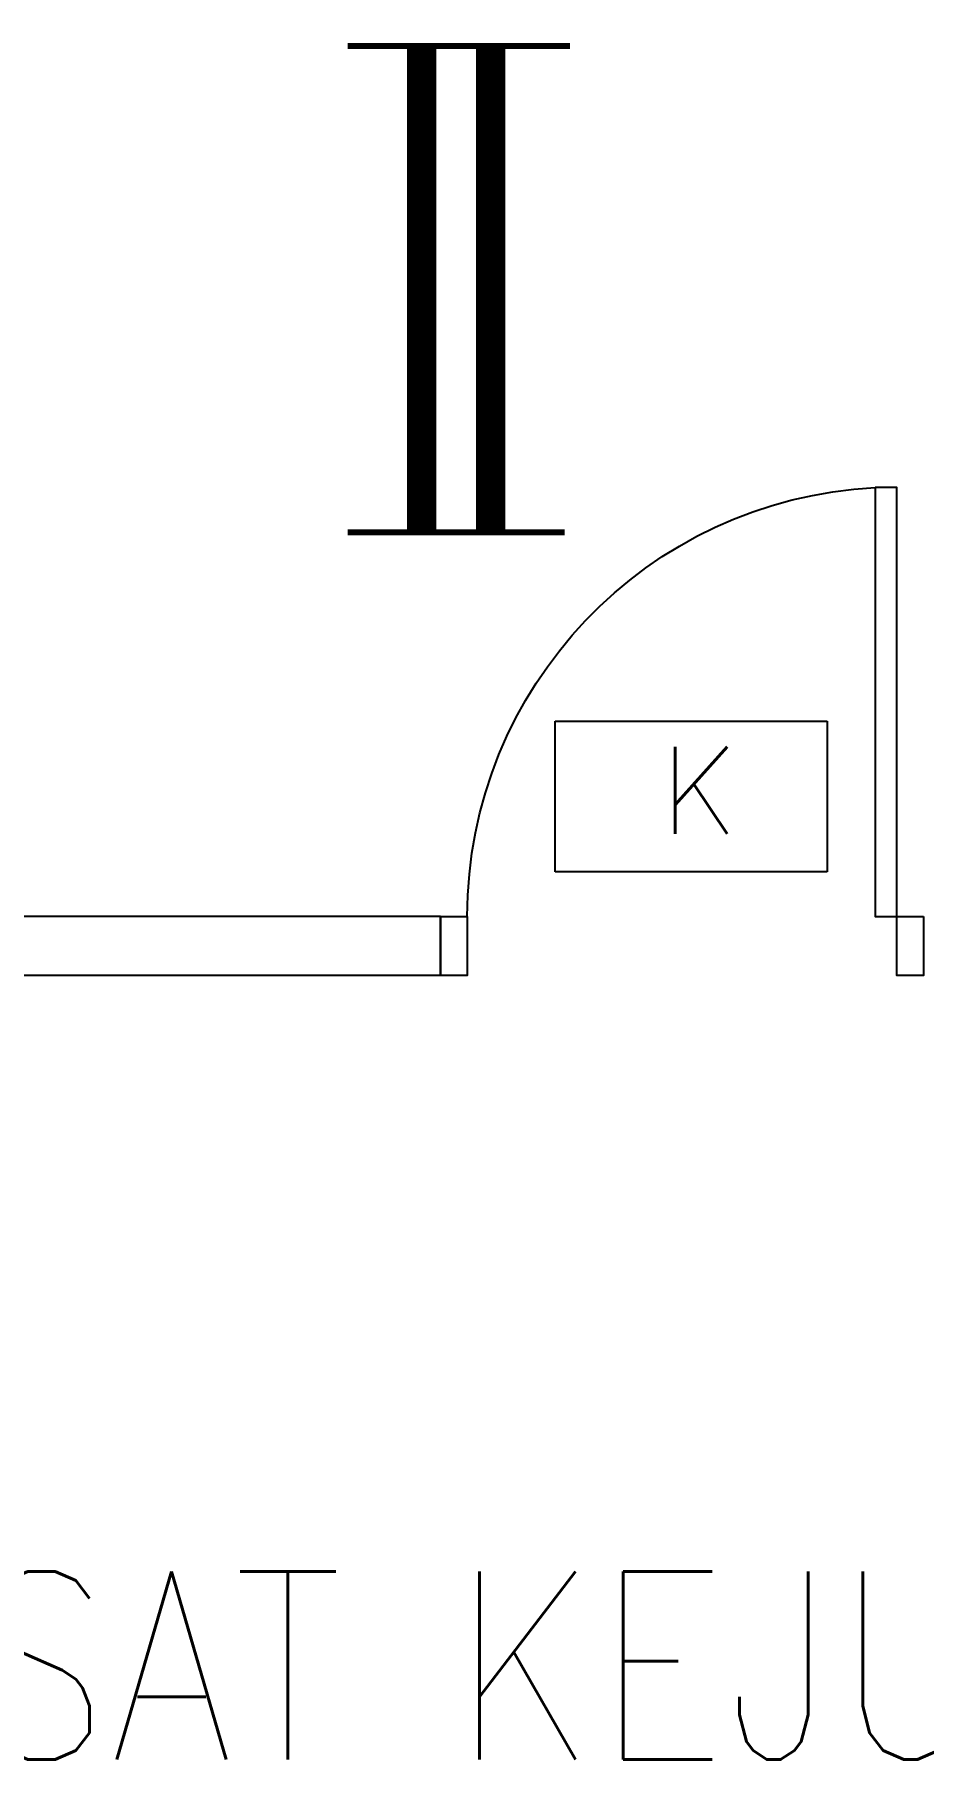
# Model space of a CAD drawing. Header units: inches. Extents: x 16928 to 514628, y -1471 to 241387.
# Drawn here: x 175644 to 177300, y 48000 to 51214 of the extents above; entities that cross this region are included whole.
import ezdxf
from ezdxf.enums import TextEntityAlignment as Align

# ---------------------------------------------------------------- set-up
doc = ezdxf.new("R2010")
doc.units = ezdxf.units.IN
doc.header["$MEASUREMENT"] = 0
doc.layers.add('BOMBA', color=22, linetype='Continuous', lineweight=25)
doc.layers.add('t3', color=8, linetype='Continuous', lineweight=25)
for name, color, linetype in [('DOOR', 2, 'Continuous'), ('FITTING', 8, 'Continuous'), ('partition', 8, 'Continuous')]:
    doc.layers.add(name, color=color, linetype=linetype)
doc.styles.add('LAILA', font='romans.shx', dxfattribs={"width": 0.85})
doc.styles.add('SIMPLEX', font='simplex.shx', dxfattribs={"width": 0.8})

# ---------------------------------------------------------------- blocks, each defined once
blk = doc.blocks.new('dr16')
at = {"layer": 'DOOR', "color": 1}
blk.add_line((-2409712.2, -909070.8), (-2409602.2, -909070.8), dxfattribs=at)
for points in [[(-2409712.2, -909070.8), (-2409602.2, -909070.8), (-2409602.2, -909020.8), (-2409712.2, -909020.8)], [(-2410511.2, -909830.8), (-2409712.2, -909830.8), (-2409712.2, -909870.8), (-2410511.2, -909870.8)], [(-2409712.2, -909920.8), (-2409602.2, -909920.8), (-2409602.2, -909870.8), (-2409712.2, -909870.8)]]:
    blk.add_lwpolyline(points, close=True, dxfattribs=at)
at = {"layer": 'DOOR', "color": 9}
blk.add_arc((-2409712.2, -909870.8), 800, 90, 177.134, dxfattribs=at)

msp = doc.modelspace()

# ---------------------------------------------------------------- linework, layer by layer
at = {"layer": 'BOMBA', "color": 8, "linetype": 'ByBlock', "ltscale": 10}
for p, q in [((176613.8, 49934.1), (177120.7, 49934.1)), ((176613.8, 49653.4), (176613.8, 49934.1)), ((176613.8, 49934.1), (177120.7, 49934.1)), ((176613.8, 49653.4), (176613.8, 49934.1)), ((177120.7, 49653.4), (176613.8, 49653.4)), ((177120.7, 49653.4), (176613.8, 49653.4))]:
    msp.add_line(p, q, dxfattribs=at)
at = {"layer": 'BOMBA', "color": 3, "linetype": 'ByBlock', "ltscale": 10}
for p, q in [((176613.8, 49934.1), (177120.7, 49934.1)), ((176613.8, 49653.4), (176613.8, 49934.1)), ((177120.7, 49934.1), (177120.7, 49653.4)), ((177120.7, 49653.4), (176613.8, 49653.4))]:
    msp.add_line(p, q, dxfattribs=at)
at = {"layer": 'FITTING', "color": 3}
for points, const_width in [([(176227.2, 51192.3), (176512.2, 51192.3)], 10.9), ([(176364.8, 50286.3), (176364.8, 51186.3)], 54.6), ([(176365.9, 51192.3), (176641.1, 51192.3)], 10.9), ([(176493.6, 50286.3), (176493.6, 51186.3)], 54.6), ([(176227.2, 50286.3), (176502.4, 50286.3)], 10.9), ([(176356, 50286.3), (176631.2, 50286.3)], 10.9)]:
    msp.add_lwpolyline(points, dxfattribs=dict(at, const_width=const_width))
at = {"layer": 'partition'}
for p, q in [((176400, 49570.4), (175500, 49570.4)), ((176400, 49570.4), (176400, 49460.4)), ((177300, 49570.4), (177300, 49460.4)), ((176400, 49460.4), (175500, 49460.4))]:
    msp.add_line(p, q, dxfattribs=at)

# ---------------------------------------------------------------- block references
at = {"layer": 'DOOR', "xscale": -1, "rotation": 90}
msp.add_blockref('dr16', (-732620.8, -2360141.7), dxfattribs=at)

# ---------------------------------------------------------------- texts
at = {"layer": 'BOMBA', "color": 3, "linetype": 'ByBlock', "ltscale": 10, "style": 'SIMPLEX'}
msp.add_text('K', height=162.1, dxfattribs=at).set_placement((176809.4, 49724.6))
at = {"layer": 't3', "style": 'LAILA', "width": 0.85}
msp.add_text('PUSAT KEJURUTERAAN', height=350, dxfattribs=at).set_placement((174981.1, 48350), align=Align.TOP_LEFT)

doc.saveas('drawing.dxf')
